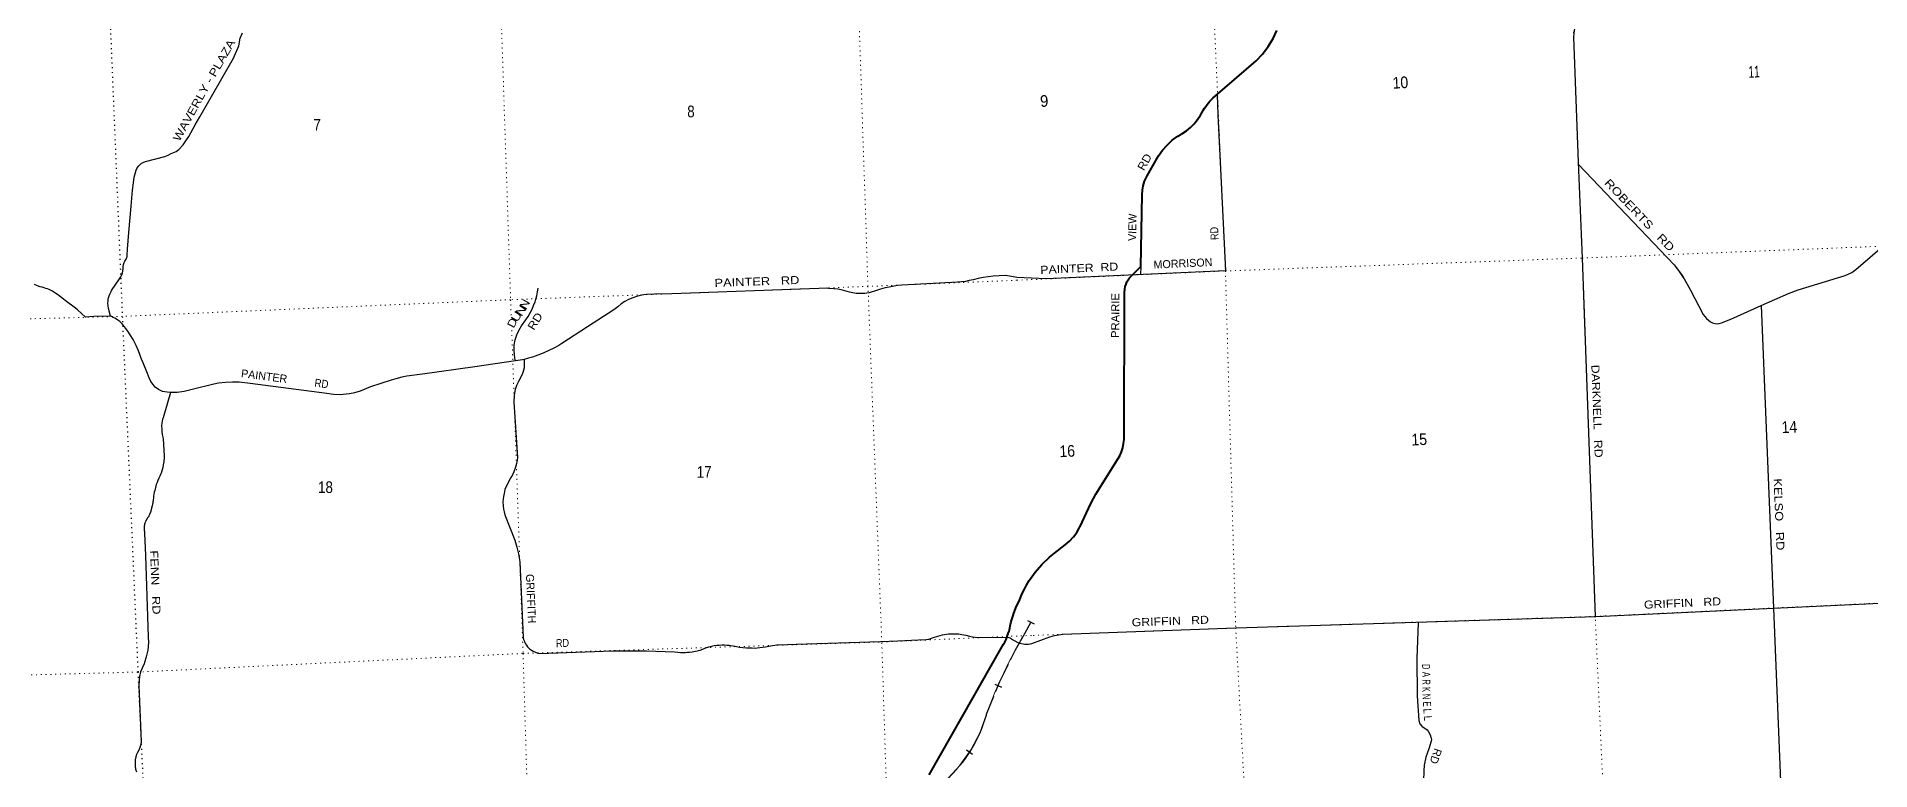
# Model space of a CAD drawing. Header units: feet. Extents: x 745759 to 1002271, y -170898 to 32007.
# Drawn here: x 920154 to 947654, y -54754 to -43745 of the extents above; entities that cross this region are included whole.
import ezdxf
from ezdxf.enums import TextEntityAlignment as Align

# ---------------------------------------------------------------- set-up
doc = ezdxf.new("R2010")
doc.units = ezdxf.units.FT
doc.header["$LTSCALE"] = 48
doc.linetypes.add('DOTTED', pattern=[1.5, 0.3, -1.2])
doc.linetypes.add('LONG_DASHED', pattern=[7.5, 6, -1.5])
for name, color, linetype, lineweight in [('26', 7, 'Continuous', 40), ('29', 7, 'Continuous', 25), ('34', 7, 'Continuous', 13), ('6', 7, 'DOTTED', 25), ('63', 7, 'Continuous', 25), ('7', 7, 'DOTTED', 13)]:
    doc.layers.add(name, color=color, linetype=linetype, lineweight=lineweight)
doc.layers.add('27', color=7, linetype='Continuous')
doc.layers.add('30', color=7, linetype='Continuous')

msp = doc.modelspace()

# ---------------------------------------------------------------- linework, layer by layer
at = {"layer": '26'}
for points in [[(935040.9, -51904.54), (935128.05, -51781.86), (935229.59, -51663.32), (935342.97, -51556.04), (935419.85, -51494.83), (935581.47, -51372.7), (935645.01, -51315.82), (935702.26, -51252.61), (935752.59, -51183.76), (935795.45, -51110.03), (935797.44, -51106.13), (935970.29, -50739.91), (936039.35, -50610.39), (936066.14, -50567.67), (936364.58, -50091.25), (936396.75, -50035.28), (936422.89, -49976.25), (936442.72, -49914.82), (936456.01, -49851.65), (936462.64, -49787.44), (936463.35, -49765.63), (936470.67, -47594.87), (936470.75, -47570), (936472.8, -47544.87), (936473.8, -47532.59), (936480.72, -47495.84), (936491.44, -47460.01), (936505.85, -47425.5), (936523.79, -47392.69), (936545.06, -47361.93), (936552.83, -47352.21), (936711.72, -47191.55), (936732, -46118.4), (936737.78, -46049.36), (936750.74, -45981.31), (936770.74, -45914.99), (936797.57, -45851.12), (936807.6, -45831.22), (936976.46, -45534.18), (937038.06, -45449.05), (937108.22, -45370.83), (937186.17, -45300.37), (937271.06, -45238.45), (937312.9, -45212.6), (937329.89, -45202.95), (937396.9, -45158.92), (937458.93, -45108.12), (937515.31, -45051.11), (937565.43, -44988.53), (937608.73, -44921.05), (937654.51, -44843.9), (937669.27, -44819.01), (937686.39, -44793.9), (937706.22, -44764.82), (937748.54, -44714.88), (937795.85, -44669.64), (937795.86, -44669.63), (938443.65, -44109.89), (938539.9, -44007.21), (938624.89, -43895.04), (938697.69, -43774.59), (938754.99, -43653.32)], [(934704.88, -52761), (934726.27, -52699.88), (934736.8, -52666.58), (934742.66, -52644.13), (934748.53, -52620.31), (934755.43, -52585.78), (934764.75, -52541.24), (934773.37, -52506.03), (934781.66, -52476.68), (934797.18, -52428.69), (934807.19, -52396.92), (934846.87, -52289.55), (934892.42, -52205.3), (934931.24, -52112.26), (934967.69, -52036.45), (934998.42, -51977.81), (935040.9, -51904.54)], [(933540.92, -54823.95), (934201.09, -53661.15), (934450.35, -53221.15), (934636.63, -52896.98), (934654.85, -52860.51), (934672.79, -52828.33), (934692.45, -52790.01), (934697.97, -52775.85), (934704.88, -52761)]]:
    msp.add_lwpolyline(points, dxfattribs=at)
at = {"layer": '29'}
for p, q in [((944713.15, -47167.13), (943276.74, -45663.5)), ((936711.68, -47193.52), (936709.39, -47314.91)), ((934767.5, -52779.33), (934871.19, -52834.76))]:
    msp.add_line(p, q, dxfattribs=at)
for points in [[(943567.63, -42449.26), (943279.19, -43404.21), (943233.28, -43563.07), (943214.15, -43653.02), (943204.05, -43753.82)], [(921259.26, -47941.26), (921229.71, -47824.02), (921224.76, -47783.89), (921223.27, -47742.78), (921225.25, -47714.05), (921228.22, -47688.79), (921233.17, -47662.04), (921241.59, -47632.32), (921251.98, -47607.55), (921260.4, -47587.24), (921270.3, -47567.93), (921278.96, -47552.33), (921397.15, -47380.06), (921416.95, -47347.62), (921430.32, -47318.15), (921440.46, -47287.68), (921445.67, -47264.9), (921447.9, -47249.54), (921449.63, -47233.69), (921449.38, -47202.98), (921451.86, -47185.89), (921454.33, -47175.98), (921456.81, -47163.1), (921460.77, -47150.23), (921467.4, -47134.56), (921477.3, -47114), (921486.7, -47099.39), (921496.36, -47083.79), (921503.53, -47066.45), (921509.47, -47046.39), (921513.07, -47023.48), (921515.54, -46935.31), (921536.83, -46683.68), (921571.47, -46287.66), (921590.65, -46049.28), (921604.26, -45938.08), (921619.11, -45852.88), (921635.94, -45783.53), (921646.83, -45746.88), (921662.67, -45712.21), (921684.45, -45684.47), (921705.24, -45662.67), (921729, -45644.84), (921751.77, -45630.97), (921786.92, -45619.58), (922078.98, -45542.31), (922125.52, -45522.5), (922172.05, -45500.7), (922245.02, -45466.83), (922288.04, -45438.13), (922351.13, -45366.39), (922392.58, -45307.78), (922435.64, -45243.88), (922532.67, -45067.55), (922600.97, -44945.7), (923103.92, -44066.01), (923184.23, -43881.37), (923207.61, -43768.59), (923241.63, -43687.48)], [(943204.05, -43753.82), (943273.05, -45629.43), (943331.47, -47067.06), (943528.74, -52444.61)], [(937857.9, -44611.24), (937868.36, -44918.76), (937982.52, -47260.35), (935294, -47380.76), (934854, -47358.01)], [(946015.56, -47780.72), (946428.84, -47599.49), (946574.22, -47542.07), (947274.35, -47327.71), (947377.65, -47281.78), (947438.87, -47239.67), (948047.18, -46715.26), (948108.4, -46673.15), (948184.91, -46627.22), (948758.79, -46320.99), (948789.4, -46294.2), (948827.66, -46259.75), (948877.4, -46198.5), (949022.78, -45957.35), (949206.42, -45674.09)], [(944713.15, -47167.13), (944838.22, -47333.45), (944956.82, -47547.81), (945148.11, -47915.28), (945194.99, -47972.7), (945256.2, -48022.46), (945288.72, -48039.68), (945325.06, -48051.17), (945361.41, -48053.08), (945385.31, -48049.25), (945422.62, -48039.68), (945561.3, -47984.18), (946015.56, -47780.72)], [(921259.26, -47941.26), (921009.36, -47943.64), (920886.55, -47951.85), (920769.04, -47845.91), (920734.68, -47819.65), (920581.5, -47702.66), (920558.12, -47684.28), (920464.83, -47613.61), (920443.35, -47597.62), (920411.14, -47576.61), (920390.39, -47564.67), (920369.39, -47553.45), (920343.39, -47541.51), (920317.14, -47530.77), (920293.52, -47522.18), (920267.51, -47513.82), (920237.57, -47506.06), (920204.41, -47496.99), (920167.19, -47483.86), (920119.95, -47462.61)], [(927335.82, -48611.53), (927325.76, -48569.08), (927318.76, -48513.05), (927314.38, -48457.9), (927316.13, -48409.76), (927317.01, -48372.11), (927329.26, -48295.96), (927353.75, -48217.17), (927383.5, -48153.27), (927424.17, -48082.8), (927488.48, -47996.57), (927523.91, -47943.62), (927551.9, -47898.1), (927585.15, -47833.32), (927606.14, -47780.8), (927628.89, -47726.52), (927641.14, -47684.5), (927653.39, -47631.98), (927663.88, -47575.96), (927675.63, -47519.92)], [(934854, -47358.01), (934774.07, -47342.72), (934684.27, -47327.71), (934589.41, -47331.84), (934499.49, -47340.09), (934422.78, -47347.52), (934348.54, -47360.73), (934273.47, -47375.59), (934197.58, -47393.74), (934140.66, -47405.3), (934083.75, -47417.68), (934025.18, -47423.46), (933965.79, -47430.89), (933877.12, -47436.25), (933127.7, -47472.16), (933063.36, -47477.93), (932937.98, -47502.69), (932880.23, -47511.77), (932810.12, -47531.58), (932751.55, -47554.69), (932638.95, -47587.3), (932605.13, -47593.9), (932572.96, -47598.44), (932546.78, -47601.11), (932519.14, -47601.11), (932498.93, -47601.11), (932469.24, -47600.7), (932445.31, -47598.22), (932419.33, -47594.92), (932395, -47591.21), (932367.77, -47585.02), (932344.26, -47579.24), (932310.65, -47569.54), (932238.89, -47549.73), (932172.07, -47536.52), (932108.55, -47527.44), (932030.6, -47521.66), (931995.54, -47520.01), (931885.73, -47524.8), (929680.82, -47603.32), (929414.41, -47611.08), (929293.32, -47614.95), (929223.57, -47625.62), (929149.45, -47642.57), (929095.2, -47663.9), (929029.32, -47691.04), (928973.13, -47720.12), (928920.82, -47755.02), (928870.45, -47797.67), (928812.32, -47842.26), (928415.12, -48100.11), (928030.03, -48350.69), (927984.5, -48380.74), (927909.91, -48419.52), (927837.25, -48456.35), (927752, -48494.16), (927672.56, -48524.21), (927589.25, -48553.29), (927531.12, -48571.71), (927465.07, -48590.55)], [(946015.56, -47780.72), (946203.79, -52318.72), (946416.04, -57644.02), (946562, -57867.48)], [(922163, -49083.44), (922109.51, -49082.03), (922043.02, -49068.03), (921983.53, -49041.77), (921931.04, -49005), (921899.55, -48964.73), (921866.3, -48919.21), (921840.06, -48866.69), (921806.82, -48775.66), (921749.95, -48639.98), (921728.08, -48584.83), (921682.59, -48461.4), (921647.6, -48376.93), (921600.36, -48287.2), (921559.02, -48218.27), (921524.03, -48165.74), (921489.03, -48118.81), (921458.96, -48080.84), (921434.47, -48052.48), (921399.94, -48019.92), (921371.62, -47998.3), (921350.51, -47983.88), (921324.92, -47969.47), (921301.57, -47957.29), (921274.5, -47946.35), (921259.26, -47941.26)], [(927335.82, -48611.53), (926724.3, -48699.94), (925940.86, -48809.81), (925704.66, -48837.83), (925629.42, -48853.58), (925540.18, -48879.85), (925471.95, -48899.1), (925314.9, -48950.74), (925160.06, -49000.2), (925004.77, -49065.86), (924922.54, -49091.24), (924900.67, -49096.49), (924842.06, -49106.56), (924707.76, -49118.81), (924608.03, -49117.06), (924508.3, -49101.3), (923357.89, -48951.61), (923189.92, -48928.85), (923090.19, -48927.1), (922985.21, -48932.35), (922880.23, -48946.36), (922812.87, -48961.23), (922487.43, -49040.01), (922364.96, -49071.53), (922261.73, -49083.78), (922175.99, -49083.78), (922163, -49083.44)], [(927465.16, -48590.18), (927463.82, -48713.98), (927450.67, -48769.93), (927437.51, -48812.71), (927378.31, -48921.32), (927352, -48980.56), (927330.62, -49039.79), (927314.17, -49127), (927312.53, -49229.03), (927366.4, -50057.95), (927362.9, -50099.3), (927351.6, -50150.92), (927334.34, -50207.28), (927309.26, -50275.57), (927289.93, -50317.94), (927267.32, -50361.14), (927246.16, -50395.9), (927177.91, -50539.48), (927163.11, -50600.36), (927154.06, -50643.97), (927149.95, -50684.28), (927147.48, -50727.07), (927150.77, -50783.84), (927156.32, -50834.24), (927165.78, -50877.43), (927176.47, -50917.75), (927324.96, -51299.48), (927356.41, -51404.59), (927380.67, -51507.85), (927401.64, -51623.87), (927451.79, -52759.35), (927456.12, -52788.34), (927468.04, -52820.85), (927475.44, -52837.71), (927484.08, -52855.4), (927498.06, -52877.62), (927517.79, -52901.9), (927546.16, -52931.52), (927573.92, -52950.65), (927600.65, -52967.93), (927636.01, -52982.74), (927670.54, -52993.44), (927694.8, -52998.37), (928793.03, -52958.87), (929298.76, -52962.99), (929719.8, -52977.8), (929768.73, -52983.15), (929809.02, -52984.79), (929847.67, -52984.79), (929887.36, -52983.36), (929915.32, -52981.71), (929947.39, -52978.42), (929983.98, -52973.49), (930036.61, -52964.43), (930103.22, -52948.39), (930146.8, -52934.81), (930176.41, -52922.88), (930203.96, -52912.18), (930235.21, -52901.9), (930275.71, -52891), (930316, -52882.36), (930352.59, -52877.01), (930392.07, -52873.72), (930432.36, -52872.07), (930470.6, -52872.07), (930503.29, -52873.52), (930537.83, -52876.81), (930564.97, -52880.93), (930601.15, -52886.69), (930627.88, -52893.27), (930652.14, -52897.8), (930694.49, -52903.56), (930742.8, -52909.11), (930798.31, -52914.46), (930845.18, -52917.75), (930887.12, -52918.17), (930927.83, -52918.58), (930962.16, -52917.14), (930997.52, -52912.2), (931084.69, -52898.63), (931159.52, -52886.7), (931256.76, -52871.68), (931281.43, -52869.21), (931544.38, -52859.96), (932808.93, -52819.45), (933069.45, -52809.18), (933380.84, -52798.03), (933495.05, -52791.78), (933535.2, -52785.53), (933603.9, -52761.42), (933668.14, -52739.1), (933738.62, -52720.36), (933828.74, -52706.07), (933901.01, -52703.39), (933978.63, -52706.96), (934031.5, -52714.33), (934088.6, -52725.94), (934146.6, -52742.01), (934187.64, -52751.38), (934230.91, -52755.85), (934702.18, -52761.21)], [(927465.07, -48590.55), (927441.65, -48596.67), (927335.82, -48611.53)], [(922163, -49083.44), (922060.13, -49431.52), (922050.12, -49464.62), (922043.68, -49487.03), (922037.57, -49516.91), (922033.16, -49546.45), (922028.75, -49587.19), (922029.09, -49633.02), (922031.29, -49670.89), (922037.4, -49715.02), (922046.9, -49756.11), (922053.69, -49783.95), (922058.11, -49858.99), (922059.8, -49956.77), (922063.36, -49971.9), (922065.74, -50012.98), (922066.42, -50042.51), (922065.06, -50080.2), (922063.36, -50104.65), (922060.99, -50126.04), (922054.03, -50170.01), (922044.87, -50210.41), (922036.39, -50245.04), (922025.53, -50278.31), (921999.73, -50341.8), (921984.47, -50370.66), (921970.21, -50406.31), (921959.7, -50434.49), (921947.82, -50466.74), (921935.27, -50512.24), (921924.07, -50555.02), (921917.96, -50580.15), (921912.53, -50610.02), (921908.46, -50641.26), (921904.73, -50667.06), (921902.01, -50694.22), (921899.9, -50711.44), (921898.03, -50726.21), (921895.32, -50743.36), (921892.27, -50760), (921887.35, -50786.31), (921878.7, -50820.61), (921871.24, -50847.27), (921860.21, -50881.73), (921846.98, -50917.04), (921838.67, -50935.71), (921834.94, -50943.54), (921826.29, -50952.71), (921816.11, -50966.12), (921805.25, -50983.09), (921793.04, -51004.48), (921785.06, -51023.5), (921778.45, -51043.02), (921773.36, -51060.51), (921769.97, -51075.62), (921768.11, -51090.22), (921766.58, -51105.67), (921765.73, -51121.46), (921766.41, -51138.1), (921767.77, -51154.39), (921769.89, -51167.89), (921771.08, -51195.39), (921784.57, -51528.73), (921829.02, -52748.32), (921832.42, -52834.55), (921820.2, -52951.34), (921798.49, -53049.13), (921765.91, -53156.42), (921736.05, -53218.89), (921711.62, -53277.29), (921696.69, -53343.84), (921689.91, -53399.52), (921684.48, -53483.73), (921720.16, -54322.12), (921716.37, -54368.54), (921702.8, -54410.65), (921685.16, -54452.75), (921666.15, -54485.34), (921651.22, -54516.58), (921643.08, -54550.53), (921632.22, -54598.07), (921629.51, -54640.17), (921629.51, -54691.78), (921639.01, -54737.95), (921651.22, -54777.34)], [(935542.45, -52712.25), (938136.57, -52617.88), (943538.77, -52444.11), (948868.81, -52193.32), (950729.98, -52123.69), (950790.56, -52110.65), (950904.81, -52086.49)], [(935080.82, -52851.55), (935350.93, -52751.09), (935417.89, -52730.03), (935446.58, -52724.29), (935542.45, -52712.25)], [(940874.28, -52539.26), (940850.93, -53068.81), (940858.58, -53635.36), (940881.54, -54006.68), (940897.81, -54056.44), (940927.45, -54090.9), (941007.8, -54148.32), (941024.07, -54165.54), (941053.71, -54221.05), (941069.98, -54268.9), (941071.9, -54291.87), (941069.02, -54316.75), (941030.76, -54431.59), (940988.67, -54557.92), (940964.77, -54674.67), (940958.06, -54760.81), (940953.85, -54913.02)]]:
    msp.add_lwpolyline(points, dxfattribs=at)
for centre, radius, start, end in [((943457.43, -48227.65), 1643.63, 30.08149, 40.18286), ((934698.39, -52899.31), 138.46, 60.05639, 87.3122), ((935001.98, -52524.02), 337.14, 247.17323, 283.42881)]:
    msp.add_arc(centre, radius, start, end, dxfattribs=at)
at = {"layer": '34'}
for p, q in [((934972.5, -52700.33), (935066.62, -52525.43)), ((933267.5, -55472.4), (934004.82, -54677.13))]:
    msp.add_line(p, q, dxfattribs=at)
for centre, radius, start, end in [((941000.42, -56293.46), 7017.58, 149.20162, 160.14549), ((932441.05, -53386.23), 2027.76, 320.46006, 345.02896)]:
    msp.add_arc(centre, radius, start, end, dxfattribs=at)
at = {"layer": '6'}
msp.add_lwpolyline([(920591.86, -27122.88), (920802.08, -31941.7), (920974.3, -37216.82), (921215.98, -42549.2), (921438.62, -47942.4), (921672.33, -53278.96), (921920.16, -58617.29), (922103.55, -63954.71), (922281.45, -69322.48)], dxfattribs=at)
at = {"layer": '63'}
for p, q in [((935014.2, -52504.44), (935111.6, -52556.86)), ((934522.9, -53463.38), (934625.44, -53504.85)), ((934100.43, -54446.57), (934190.46, -54510.83))]:
    msp.add_line(p, q, dxfattribs=at)
at = {"layer": '63', "linetype": 'LONG_DASHED'}
msp.add_lwpolyline([(933268.29, -55473.17), (934005.67, -54677.83), (934171.1, -54446.04), (934302.45, -54193.36), (934397.12, -53924.82), (934401.02, -53910.41), (934599.57, -53419.42), (934834.6, -52944.78), (934973.46, -52700.86), (935066.78, -52527.46)], dxfattribs=at)
at = {"layer": '7'}
for points in [[(944053.66, -68443.57), (943978.85, -63102.28), (943769.31, -57761.6), (943528.74, -52444.61), (943331.47, -47067.06), (943125.25, -41712.11), (942882.38, -36389.18), (942683.43, -30977.46), (942447.45, -26225.61)], [(933218.83, -68871.17), (933093.58, -63520.64), (932996.69, -58179.7), (932829.14, -52827.89), (932621.63, -47492.89), (932442.05, -42143.3), (932239.75, -36761.85), (932018.12, -31425.09), (931802.85, -26671.32)], [(926513.67, -26878.58), (926674.75, -31613.36), (926674.75, -31622.36), (926858.47, -36977.93), (927083.7, -42326.37), (927262.2, -47692.46), (927270.37, -47924.51)], [(937533.49, -36129.47), (937550.47, -36601.79), (937744, -41902.97), (937982.52, -47260.35), (938136.57, -52617.88), (938423.88, -57944.65), (938536.42, -63276.02), (938643.04, -68609.69)], [(934855.07, -47400.27), (937982.52, -47260.35), (943331.47, -47067.06), (948677.52, -46855.77), (954028.12, -46614.04), (959312.78, -46053.2), (964664.73, -45757.01), (965983.36, -45742.39)], [(934855.07, -47400.27), (932621.63, -47492.89), (927262.2, -47692.46), (921438.62, -47942.4), (916120.4, -48082.79), (910794.1, -48334.21), (905325.55, -48624.37), (903710.79, -48681.85)], [(927278.31, -48150.01), (927449.08, -52999.59), (927613.49, -58401.86), (927717.86, -63710.41), (927773.28, -69096.42)], [(966214.29, -51154.8), (964844.89, -51195.84), (959489.26, -51457.97), (954270.95, -51977.25), (948868.81, -52193.32), (943528.74, -52444.61), (938136.57, -52617.88), (935076.36, -52729.85)], [(903923.57, -54014.52), (905520.55, -53935.39), (910938.9, -53652.14), (916330, -53421.78), (921672.33, -53278.96), (927449.08, -52999.59), (932829.14, -52827.89), (935076.36, -52729.85)]]:
    msp.add_lwpolyline(points, dxfattribs=at)

# ---------------------------------------------------------------- texts
at = {"layer": '27'}
for s, rotation, width, p in [('RD', 60.383, 1.1, (936758.98, -45766.04)), ('PRAIRIE', 89.807, 1.05, (936388.49, -48266.35))]:
    msp.add_text(s, height=120, rotation=rotation, dxfattribs=dict(at, width=width)).set_placement(p)
msp.add_text('VIEW', height=120, rotation=88.917, dxfattribs=at).set_placement((936641.92, -46811.71))
at = {"layer": '30'}
for s, rotation, width, p in [('PLAZA', 60.242, 1.2, (922833.68, -44361.86)), ('WAVERLY -', 61.177, 1.2, (922296.04, -45328.12)), ('ROBERTS   RD', 313.69, 1.25, (943656.9, -45948.57)), ('RD', 92.549, 0.85, (937881.01, -46793.5)), ('PAINTER  RD', 2.564, 1.15, (935208.91, -47305.59)), ('PAINTER   RD', 2.04, 1.2, (930322.18, -47500.43)), ('RD', 352.586, 0.9, (924315.66, -48995.56)), ('DARKNELL   RD', 272.101, 1.15, (943470.34, -48670.52)), ('KELSO   RD', 272.375, 1.2, (946203.29, -50376.31)), ('FENN   RD', 272.317, 1.2, (921854.94, -51456.02)), ('GRIFFIN   RD', 2.694, 1.15, (944261.65, -52330.01)), ('GRIFFIN   RD', 2.083, 1.15, (936578.97, -52594.49)), ('RD', 2.06, 0.85, (927943.68, -52906.89))]:
    msp.add_text(s, height=120, rotation=rotation, dxfattribs=dict(at, width=width)).set_placement(p)
for s, rotation, p in [('MORRISON', 2.564, (936907.02, -47226.36)), ('PAINTER', 352.734, (923214.28, -48854.48)), ('GRIFFITH', 272.529, (927491.26, -51810.68))]:
    msp.add_text(s, height=120, rotation=rotation, dxfattribs=at).set_placement(p)
for s, rotation, width, p in [('N', 56.213, 1.35, (927467.84, -47888.54)), ('N', 60.83, 1.2, (927526.63, -47788.78)), ('D', 62.035, 1.2, (927339.79, -48066.93)), ('U', 58.285, 1.3, (927399.98, -47976.5)), ('RD', 58.285, 1.15, (927681.01, -48046.79)), ('D', 270.774, 0.65, (940932.71, -53200.24)), ('A', 270.774, 0.75, (940934.27, -53315.51)), ('R', 270.774, 0.65, (940935.82, -53430.77)), ('K', 270.774, 0.65, (940937.31, -53540.84)), ('N', 273.538, 0.7, (940939.69, -53650.85)), ('E', 273.538, 0.75, (940946.66, -53763.56)), ('L', 273.538, 0.85, (940953.13, -53868.23)), ('L', 273.538, 0.85, (940959.78, -53975.74))]:
    msp.add_text(s, height=120, rotation=rotation, dxfattribs=dict(at, width=width)).set_placement(p, align=Align.CENTER)
for s, rotation, p in [('R', 251.574, (941100.21, -54467.71)), ('D', 251.573, (941061.53, -54578.12))]:
    msp.add_text(s, height=120, rotation=rotation, dxfattribs=at).set_placement(p, align=Align.CENTER)
at = {"layer": '7'}
for s, width, p in [('11', 0.65, (945830.15, -44363.57)), ('10', 0.9, (940493.52, -44526.48)), ('9', 0.95, (935207.15, -44800.21)), ('15', 0.9, (940776.06, -49881.45)), ('14', 0.9, (946326.61, -49695.58)), ('16', 0.9, (935496.49, -50056.23))]:
    msp.add_text(s, height=175, rotation=2.824, dxfattribs=dict(at, width=width)).set_placement(p)
at = {"layer": '7', "width": 0.85}
for s, p in [('8', (929911.78, -44954.46)), ('7', (924305.89, -45154.73)), ('17', (930054.38, -50364.7)), ('18', (924375.6, -50591.98))]:
    msp.add_text(s, height=175, dxfattribs=at).set_placement(p)

doc.saveas('drawing.dxf')
